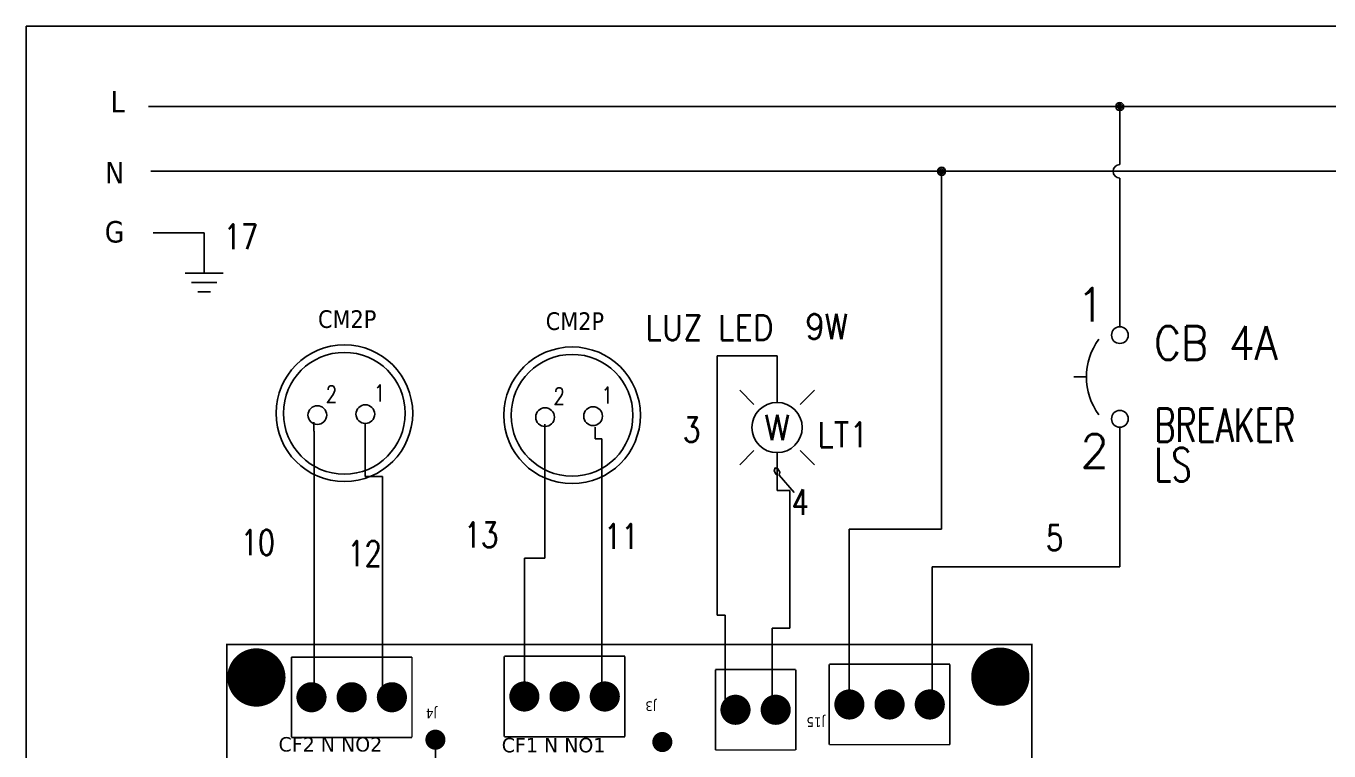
# Model space of a CAD drawing. Header units: millimetres. Extents: x 123.5 to 144.3, y 105.4 to 121.6.
# Drawn here: x 123.51 to 133.23, y 116.18 to 121.59 of the extents above; entities that cross this region are included whole.
import ezdxf
from ezdxf.enums import TextEntityAlignment as Align

# ---------------------------------------------------------------- set-up
doc = ezdxf.new("R2010")
doc.units = ezdxf.units.MM
doc.linetypes.add('HIDDEN2', pattern=[0.1875, 0.125, -0.0625])
for name, color, linetype in [('BLK_12AWG', 7, 'Continuous'), ('DESC', 250, 'Continuous'), ('MISC', 7, 'Continuous'), ('SYMS', 7, 'Continuous'), ('TAGS', 250, 'Continuous'), ('TERMS', 250, 'Continuous'), ('WIREFIXED', 7, 'Continuous'), ('WIRES', 7, 'Continuous')]:
    doc.layers.add(name, color=color, linetype=linetype)
doc.layers.add('WIRENO', color=7, linetype='Continuous', true_color=0x000000)
doc.styles.add('SLDTEXTSTYLE0', font='tahoma.ttf')
doc.styles.get("Standard").update_dxf_attribs({"font": 'tahoma.ttf'})
doc.styles.add('WD', font='romans.shx')

# ---------------------------------------------------------------- blocks, each defined once
blk = doc.blocks.new('WDDOT')
for radius in [0.03, 0.0187, 0.00929]:
    blk.add_circle((0, 0), radius)
blk = doc.blocks.new('VCB1')
at = {"linetype": 'HIDDEN2'}
blk.add_line((-0.1712, 0), (-0.125, 0), dxfattribs=at)
for centre in [(0, 0.1562), (0, -0.1562)]:
    blk.add_circle(centre, 0.0312)
blk.add_arc((0.1094, 0), 0.2344, 143.1301, 216.8699)
at = {"style": 'WD'}
for tag, p, width in [('INST', (0.2188, 0.3883), 0.7), ('LOC', (0.2188, 0.2188), 0.7), ('TAG1', (0.1269, 0.0644), 0.9), ('XREF', (0.1287, -0.09), 0.7), ('DESC1', (0.1287, -0.242), 0.7), ('DESC2', (0.1287, -0.3893), 0.7)]:
    blk.add_attdef(tag, p, '', height=0.125, dxfattribs=dict(at, width=width))
at = {"linetype": 'Continuous', "style": 'WD'}
for tag, height, flags, p in [('TERM01', 0.125, 8, (-0.055, 0.2066)), ('MFG', 0.01, 9, (-0.1421, -0.0881)), ('CAT', 0.01, 9, (-0.1421, -0.0731))]:
    blk.add_attdef(tag, text='', height=height, dxfattribs=dict(at, flags=flags)).set_placement(p, align=Align.RIGHT)
at = {"color": 7, "style": 'WD', "flags": 1}
for tag, p in [('X2TERM01', (0, 0.1875)), ('X8TERM02', (0, -0.1875))]:
    blk.add_attdef(tag, p, '', height=0.0125, dxfattribs=at)
at = {"style": 'WD', "width": 0.7}
blk.add_attdef('RATING1', text='', height=0.125, dxfattribs=at).set_placement((-0.1875, 0.0625), align=Align.RIGHT)
at = {"color": 7, "style": 'WD'}
for tag, p in [('X4LINK', (-0.25, 0)), ('X1LINK', (0, 0))]:
    blk.add_attdef(tag, p, '', height=0.01, dxfattribs=at)
at = {"style": 'WD', "flags": 9}
for tag, p in [('FAMILY', (-0.1421, -0.0365)), ('CONTACT', (-0.1288, -0.1291))]:
    blk.add_attdef(tag, text='', height=0.01, dxfattribs=at).set_placement(p, align=Align.RIGHT)
at = {"linetype": 'Continuous', "style": 'WD', "flags": 9}
blk.add_attdef('ASSYCODE', text='', height=0.01, dxfattribs=at).set_placement((-0.1533, -0.1061), align=Align.CENTER)
at = {"linetype": 'Continuous', "style": 'WD', "flags": 8}
blk.add_attdef('TERM02', text='', height=0.125, dxfattribs=at).set_placement((-0.0407, -0.2134), align=Align.TOP_RIGHT)
blk = doc.blocks.new('EPAD')
at = {"const_width": 0.5}
blk.add_lwpolyline([(-0.25, 0, 1), (0.25, 0, 1)], format="xyb", close=True, dxfattribs=at)
blk = doc.blocks.new('DIELEC_CEGH')
at = {"const_width": 0.008}
for points in [[(130.0548, 110.4251), (134.9154, 110.4251), (134.9154, 114.4301), (130.0548, 114.4301), (130.0548, 110.4251)], [(130.0548, 110.4251), (134.9154, 110.4251), (134.9154, 114.4301), (130.0548, 114.4301), (130.0548, 110.4251)], [(130.0548, 110.4251), (134.9154, 110.4251), (134.9154, 114.4301), (130.0548, 114.4301), (130.0548, 110.4251)], [(134.4532, 114.1093), (134.8532, 114.1093)], [(134.4532, 114.1093), (134.4532, 113.5093)], [(134.4532, 114.1093), (134.8532, 114.1093)], [(134.4532, 114.1093), (134.4532, 113.5093)], [(134.4532, 114.1093), (134.8532, 114.1093)], [(134.4532, 114.1093), (134.4532, 113.5093)], [(134.8532, 113.5093), (134.8532, 114.1093)], [(134.8532, 113.5093), (134.8532, 114.1093)], [(134.8532, 113.5093), (134.8532, 114.1093)], [(134.4532, 113.5093), (134.8532, 113.5093)], [(134.4532, 113.5093), (134.8532, 113.5093)], [(134.4532, 113.5093), (134.8532, 113.5093)], [(134.3422, 113.3927), (134.3922, 113.3927)], [(134.3422, 113.3927), (134.3922, 113.3927)], [(134.3422, 113.3927), (134.3922, 113.3927)], [(134.4571, 113.0502), (134.8571, 113.0502)], [(134.4571, 113.0502), (134.4571, 112.4502)], [(134.4571, 113.0502), (134.8571, 113.0502)], [(134.4571, 113.0502), (134.4571, 112.4502)], [(134.4571, 113.0502), (134.8571, 113.0502)], [(134.4571, 113.0502), (134.4571, 112.4502)], [(134.8571, 112.4502), (134.8571, 113.0502)], [(134.8571, 112.4502), (134.8571, 113.0502)], [(134.8571, 112.4502), (134.8571, 113.0502)], [(134.4571, 112.4502), (134.8571, 112.4502)], [(134.4571, 112.4502), (134.8571, 112.4502)], [(134.4571, 112.4502), (134.8571, 112.4502)], [(134.391, 111.9999), (134.791, 111.9999)], [(134.391, 111.5999), (134.391, 111.9999)], [(134.391, 111.9999), (134.791, 111.9999)], [(134.391, 111.5999), (134.391, 111.9999)], [(134.391, 111.9999), (134.791, 111.9999)], [(134.391, 111.5999), (134.391, 111.9999)], [(134.791, 111.5999), (134.791, 111.9999)], [(134.791, 111.5999), (134.791, 111.9999)], [(134.791, 111.5999), (134.791, 111.9999)], [(134.391, 111.5999), (134.791, 111.5999)], [(134.391, 111.5999), (134.791, 111.5999)], [(134.391, 111.5999), (134.791, 111.5999)], [(134.4174, 111.4334), (134.8174, 111.4334)], [(134.4174, 111.4334), (134.4174, 110.8334)], [(134.4174, 111.4334), (134.8174, 111.4334)], [(134.4174, 111.4334), (134.4174, 110.8334)], [(134.4174, 111.4334), (134.8174, 111.4334)], [(134.4174, 111.4334), (134.4174, 110.8334)], [(134.8174, 110.8334), (134.8174, 111.4334)], [(134.8174, 110.8334), (134.8174, 111.4334)], [(134.8174, 110.8334), (134.8174, 111.4334)], [(134.4174, 110.8334), (134.8174, 110.8334)], [(134.4174, 110.8334), (134.8174, 110.8334)], [(134.4174, 110.8334), (134.8174, 110.8334)]]:
    blk.add_lwpolyline(points, dxfattribs=at)
for p, xscale, yscale in [((134.7516, 114.2833), 0.29, 0.29), ((134.6532, 114.0093), 0.15, 0.15), ((134.6532, 113.8093), 0.15, 0.15), ((134.6532, 113.6093), 0.15, 0.15), ((134.4422, 113.3927), 0.1, 0.1), ((134.6571, 112.9502), 0.15, 0.15), ((134.6571, 112.7502), 0.15, 0.15), ((134.6571, 112.5502), 0.15, 0.15), ((134.4306, 112.2639), 0.1, 0.1), ((134.591, 111.8999), 0.15, 0.15), ((134.591, 111.6999), 0.15, 0.15), ((134.6174, 111.3334), 0.15, 0.15), ((134.6174, 111.1334), 0.15, 0.15), ((134.6174, 110.9334), 0.15, 0.15), ((134.7556, 110.5825), 0.29, 0.29)]:
    blk.add_blockref('EPAD', p, dxfattribs=dict(xscale=xscale, yscale=yscale))
for s, height, rotation, width, p in [('CF2 N NO2', 0.072, 270, 1.111111, (134.3832, 114.1731)), ('CF2 N NO2', 0.072, 270, 1.111111, (134.3832, 114.1731)), ('CF2 N NO2', 0.072, 270, 1.111111, (134.3832, 114.1731)), ('J4', 0.048, 90, 1.041667, (134.5968, 113.3853)), ('J4', 0.048, 90, 1.041667, (134.5968, 113.3853)), ('J4', 0.048, 90, 1.041667, (134.5968, 113.3853)), ('CF1 N NO1', 0.072, 270, 1.111111, (134.3793, 113.0629)), ('CF1 N NO1', 0.072, 270, 1.111111, (134.3793, 113.0629)), ('CF1 N NO1', 0.072, 270, 1.111111, (134.3793, 113.0629)), ('J3', 0.048, 90, 1.041667, (134.6331, 112.2938)), ('J3', 0.048, 90, 1.041667, (134.6331, 112.2938)), ('J3', 0.048, 90, 1.041667, (134.6331, 112.2938)), ('J15', 0.048, 90, 1.041667, (134.554, 111.4549)), ('J15', 0.048, 90, 1.041667, (134.554, 111.4549)), ('J15', 0.048, 90, 1.041667, (134.554, 111.4549))]:
    blk.add_text(s, height=height, rotation=rotation, dxfattribs=dict(width=width)).set_placement(p)
blk = doc.blocks.new('VLT1W')
for p, q in [((-0.1149, 0.1149), (-0.1856, 0.1856)), ((0.1149, 0.1149), (0.1856, 0.1856)), ((-0.1149, -0.1149), (-0.1856, -0.1856)), ((0.1149, -0.1149), (0.1856, -0.1856))]:
    blk.add_line(p, q)
blk.add_circle((0, 0), 0.125)
at = {"linetype": 'Continuous', "style": 'WD'}
for tag, height, flags, p in [('TERM01', 0.125, 8, (-0.0312, 0.2188)), ('CAT', 0.01, 9, (-0.2211, -0.1343)), ('MFG', 0.01, 9, (-0.2211, -0.1494))]:
    blk.add_attdef(tag, text='', height=height, dxfattribs=dict(at, flags=flags)).set_placement(p, align=Align.RIGHT)
at = {"style": 'WD', "flags": 1}
for tag, p in [('X2TERM01', (0, 0.125)), ('X8TERM02', (0, -0.125))]:
    blk.add_attdef(tag, p, '', height=0.0125, dxfattribs=at)
at = {"style": 'WD'}
blk.add_attdef('COLOR', text='', height=0.125, dxfattribs=at).set_placement((0, 0), align=Align.MIDDLE)
for tag, p, width in [('TAG1', (0.2, -0.0979), 0.9), ('DESC1', (-0.256, -0.9315), 0.9), ('WDTAGALT', (-0.25, -1.25), 0.7)]:
    blk.add_attdef(tag, p, '', height=0.125, dxfattribs=dict(at, width=width))
at = {"linetype": 'Continuous', "style": 'WD', "flags": 9}
blk.add_attdef('ASSYCODE', text='', height=0.01, dxfattribs=at).set_placement((-0.2399, -0.0934), align=Align.CENTER)
at = {"style": 'WD', "flags": 9}
blk.add_attdef('FAMILY', text='', height=0.01, dxfattribs=at).set_placement((-0.2191, -0.1166), align=Align.RIGHT)
at = {"style": 'WD'}
for tag, width, p in [('INST', 0.7, (0.2812, -0.1471)), ('LOC', 0.7, (0.2812, -0.3167)), ('DESC2', 0.9, (-0.256, -0.9627))]:
    blk.add_attdef(tag, text='', height=0.125, dxfattribs=dict(at, width=width)).set_placement(p, align=Align.TOP_LEFT)
at = {"linetype": 'Continuous', "style": 'WD', "flags": 8}
blk.add_attdef('TERM02', text='', height=0.125, dxfattribs=at).set_placement((-0.0312, -0.2188), align=Align.TOP_RIGHT)
blk = doc.blocks.new('WD_WNV')
at = {"style": 'WD', "flags": 1}
for tag, p in [('W01USER', (-0.0625, 0.0938)), ('W02USER', (-0.0625, 0.0859)), ('W03USER', (-0.0625, 0.0781)), ('W04USER', (-0.0625, 0.0703)), ('W05USER', (-0.0625, 0.0625)), ('W06USER', (-0.0625, 0.0547)), ('W07USER', (-0.0625, 0.0469)), ('W08USER', (-0.0625, 0.0391)), ('W09USER', (-0.0625, 0.0312)), ('W10USER', (-0.0625, 0.0234))]:
    blk.add_attdef(tag, text='', height=0.005, dxfattribs=at).set_placement(p, align=Align.CENTER)
at = {"linetype": 'Continuous', "style": 'WD', "width": 0.8}
blk.add_attdef('WIRENO', text='', height=0.125, dxfattribs=at).set_placement((-0.05, 0), align=Align.MIDDLE_RIGHT)
blk = doc.blocks.new('WD_WNH')
at = {"linetype": 'Continuous', "style": 'WD', "width": 0.8}
blk.add_attdef('WIRENO', text='', height=0.125, dxfattribs=at).set_placement((0, 0.0625), align=Align.CENTER)
at = {"style": 'WD', "flags": 1}
for tag, p in [('W01USER', (0, 0.0781)), ('W02USER', (0, 0.0703)), ('W03USER', (0, 0.0625)), ('W04USER', (0, 0.0547)), ('W05USER', (0, 0.0469)), ('W06USER', (0, 0.0391)), ('W07USER', (0, 0.0312)), ('W08USER', (0, 0.0234)), ('W09USER', (0, 0.0156)), ('W10USER', (0, 0.0078))]:
    blk.add_attdef(tag, text='', height=0.005, dxfattribs=at).set_placement(p, align=Align.CENTER)
blk = doc.blocks.new('VGND2')
for p, q in [((0.09375, 0), (-0.09375, 0)), ((-0.0625, -0.046875), (0.0625, -0.046875)), ((-0.03125, -0.09375), (0.03125, -0.09375))]:
    blk.add_line(p, q)
at = {"style": 'WD', "flags": 1}
blk.add_attdef('X2TERM01', (0, 0), '', height=0.01, dxfattribs=at)
blk = doc.blocks.new('HT0002')
blk.add_circle((0, 0), 0.0699)
at = {"style": 'WD'}
for tag, p, width in [('INST', (0.0625, 0.4196), 0.7), ('LOC', (0.0625, 0.25), 0.7), ('DESC1', (0.0532, -0.3851), 0.8)]:
    blk.add_attdef(tag, p, '', height=0.125, dxfattribs=dict(at, width=width))
at = {"linetype": 'Continuous', "style": 'WD'}
for tag, p, height, width, flags in [('TERM01', (0.0625, 0.0938), 0.125, 0.8, 8), ('TAGSTRIP', (0.0532, -0.2288), 0.125, 0.9, 8), ('CAT', (0.2132, -0.4063), 0.1094, 0.8, 1), ('DESC2', (0.0532, -0.5413), 0.125, 0.8, 8), ('DESC3', (0.0532, -0.6976), 0.125, 0.8, 8)]:
    blk.add_attdef(tag, p, '', height=height, dxfattribs=dict(at, width=width, flags=flags))
at = {"style": 'WD', "flags": 1}
for tag, p, height in [('X4TERM01', (-0.0699, 0), 0.0125), ('X4TERMDESC01', (-0.0552, -0.0229), 0.025), ('X2TERMDESC01', (-0.006, 0.0287), 0.025), ('STRIPSEQ', (0, 0), 0.00125), ('X2TERM01', (0, 0.0699), 0.0125), ('X2PIN01', (0.0326, 0.0839), 0.0125), ('X1TERMDESC01', (0.0393, 0.007), 0.025), ('X1TERM01', (0.0699, 0), 0.0125), ('X1PIN01', (0.0868, 0.0164), 0.0125), ('X4PIN01', (-0.1138, -0.0375), 0.0125), ('LINKTERM', (0, -0.0019), 0.00125), ('X8TERM01', (0, -0.0699), 0.0125), ('X8TERMDESC01', (0, -0.0535), 0.025), ('X8PIN01', (0.0256, -0.0962), 0.0125)]:
    blk.add_attdef(tag, p, '', height=height, dxfattribs=at)
at = {"style": 'WD', "width": 0.7, "flags": 1}
blk.add_attdef('ASSYCODE', (0.0625, -0.2812), '', height=0.01, dxfattribs=at)
at = {"linetype": 'Continuous', "style": 'WD', "width": 0.8, "flags": 1}
blk.add_attdef('MFG', text='', height=0.1094, dxfattribs=at).set_placement((0.0882, -0.4063), align=Align.RIGHT)
blk = doc.blocks.new('CM2P')
at = {"layer": 'DESC'}
for radius in [0.5099, 0.4542]:
    blk.add_circle((132.8455, 116.8559), radius, dxfattribs=at)
at = {"layer": 'SYMS'}
ref = blk.add_blockref('HT0002', (132.6438, 116.8424), dxfattribs=at)
ref.add_attrib('TERM01', '2', (132.7063, 116.9361), dxfattribs={"layer": 'TERMS', "linetype": 'Continuous', "height": 0.125, "style": 'WD', "width": 0.8, "flags": 8})
ref = blk.add_blockref('HT0002', (133.002, 116.8495), dxfattribs=at)
ref.add_attrib('TERM01', '1', (133.0645, 116.9432), dxfattribs={"layer": 'TERMS', "linetype": 'Continuous', "height": 0.125, "style": 'WD', "width": 0.8, "flags": 8})
at = {"color": 7, "linetype": 'Continuous', "lineweight": 0, "insert": (132.6488, 117.6243), "char_height": 0.13176, "attachment_point": 1, "style": 'SLDTEXTSTYLE0'}
blk.add_mtext('CM2P', dxfattribs=at)

msp = doc.modelspace()

# ---------------------------------------------------------------- linework, layer by layer
at = {"color": 7, "linetype": 'Continuous'}
for p, q in [((144.2555, 121.5905), (123.5055, 121.5905)), ((123.5055, 121.5905), (123.5055, 105.4055))]:
    msp.add_line(p, q, dxfattribs=at)
at = {"layer": 'BLK_12AWG'}
for p, q in [((124.4182, 120.99), (142.7932, 120.99)), ((131.6669, 120.5567), (131.6669, 120.99)), ((124.4378, 120.5067), (142.8128, 120.5067)), ((130.3374, 117.8375), (130.3374, 120.5067)), ((131.6669, 119.3405), (131.6669, 120.4567)), ((129.6484, 116.5873), (129.6484, 117.8375)), ((129.6484, 117.8375), (130.3374, 117.8375))]:
    msp.add_line(p, q, dxfattribs=at)
msp.add_arc((131.6669, 120.5067), 0.05, 90, 270, dxfattribs=at)
at = {"layer": 'WIRENO'}
msp.add_lwpolyline([(129.2366, 118.1109), (129.1251, 118.24), (129.1309, 118.2612), (129.1156, 118.2882), (129.0944, 118.294), (129.0886, 118.2728), (129.1039, 118.2458), (129.1145, 118.2429)], dxfattribs=at)
at = {"layer": 'WIRES'}
for p, q in [((124.4544, 120.0467), (124.8345, 120.0467)), ((124.8345, 120.0467), (124.8345, 119.7481)), ((128.6632, 117.196), (128.6632, 119.1303)), ((128.6632, 119.1303), (129.1097, 119.1303)), ((129.1097, 119.1303), (129.1097, 118.7829)), ((125.654, 118.5682), (125.654, 118.6348)), ((126.0367, 118.2304), (126.0367, 118.6272)), ((127.3762, 117.6205), (127.3762, 118.6201)), ((125.6552, 118.5015), (125.6552, 118.5682)), ((127.7513, 118.51), (127.7513, 118.5972)), ((131.6676, 117.5572), (131.6676, 118.5974)), ((125.6565, 116.587), (125.6565, 118.5015)), ((127.8018, 118.51), (127.7513, 118.51)), ((127.8018, 116.5955), (127.8018, 118.51)), ((129.1097, 118.1265), (129.1097, 118.4079)), ((126.1653, 118.2304), (126.0367, 118.2304)), ((126.1653, 116.587), (126.1653, 118.2304)), ((129.2043, 118.1265), (129.1097, 118.1265)), ((129.2043, 117.0982), (129.2043, 118.1265)), ((127.2252, 117.6205), (127.2252, 116.5955)), ((127.2252, 117.6205), (127.3762, 117.6205)), ((130.2671, 116.5171), (130.2671, 117.5572)), ((130.2671, 117.5572), (131.6676, 117.5572)), ((128.7231, 117.196), (128.6632, 117.196)), ((128.7231, 116.4349), (128.7231, 117.196)), ((129.073, 116.4641), (129.073, 117.0982)), ((129.073, 117.0982), (129.2043, 117.0982))]:
    msp.add_line(p, q, dxfattribs=at)

# ---------------------------------------------------------------- block references
at = {"layer": 'DESC'}
for p in [(-6.9648, 1.8459), (-5.2656, 1.8306)]:
    msp.add_blockref('CM2P', p, dxfattribs=at)
at = {"layer": 'DESC', "xscale": 1.5, "yscale": 1.5, "zscale": 1.5, "rotation": 90}
msp.add_blockref('DIELEC_CEGH', (296.6493, -85.397), dxfattribs=at)
at = {"layer": 'SYMS'}
for p in [(131.6669, 120.99), (130.3374, 120.5067)]:
    msp.add_blockref('WDDOT', p, dxfattribs=at)
at = {"layer": 'SYMS', "xscale": 1.5, "yscale": 1.5, "zscale": 1.5}
msp.add_blockref('VGND2', (124.8345, 119.7481), dxfattribs=at)
at = {"layer": 'SYMS'}
ref = msp.add_blockref('VCB1', (131.6676, 118.9724), dxfattribs=dict(at, xscale=2, yscale=2, zscale=2))
ref.add_attrib('DESC2', 'LS', (131.925, 118.1937), dxfattribs={"layer": 'DESC', "height": 0.25, "style": 'WD', "width": 0.7})
ref.add_attrib('DESC1', 'BREAKER', (131.925, 118.4884), dxfattribs={"layer": 'DESC', "height": 0.25, "style": 'WD', "width": 0.7})
ref.add_attrib('TAG1', 'CB 4A', (131.9215, 119.1011), dxfattribs={"layer": 'TAGS', "height": 0.25, "style": 'WD', "width": 0.9})
ref.add_attrib('TERM02', '2', dxfattribs={"layer": 'TERMS', "linetype": 'Continuous', "height": 0.25, "style": 'WD', "flags": 8}).set_placement((131.5862, 118.5455), align=Align.TOP_RIGHT)
ref.add_attrib('TERM01', '1', dxfattribs={"layer": 'TERMS', "linetype": 'Continuous', "height": 0.25, "style": 'WD', "flags": 8}).set_placement((131.5577, 119.3856), align=Align.RIGHT)
ref = msp.add_blockref('VLT1W', (129.1097, 118.5954), dxfattribs=dict(at, xscale=1.5, yscale=1.5, zscale=1.5))
ref.add_attrib('TAG1', 'LT1', (129.4097, 118.4485), dxfattribs={"layer": 'TAGS', "height": 0.1875, "style": 'WD', "width": 0.9})
ref.add_attrib('DESC2', '9W', dxfattribs={"layer": 'DESC', "height": 0.1875, "style": 'WD', "width": 0.9}).set_placement((129.3199, 119.4428), align=Align.TOP_LEFT)
ref.add_attrib('DESC1', 'LUZ LED', (128.1266, 119.2469), dxfattribs={"layer": 'DESC', "height": 0.1875, "style": 'WD', "width": 0.9})
ref.add_attrib('COLOR', 'W', dxfattribs={"layer": 'MISC', "height": 0.1875, "style": 'WD'}).set_placement((129.1097, 118.5954), align=Align.MIDDLE)
at = {"layer": 'WIREFIXED'}
ref = msp.add_blockref('WD_WNV', (127.1045, 117.7944), dxfattribs=dict(at, xscale=1.5, yscale=1.5, zscale=1.5))
ref.add_attrib('WIRENOF', '13', dxfattribs={"linetype": 'Continuous', "height": 0.1875, "style": 'WD', "width": 0.8}).set_placement((127.0295, 117.7944), align=Align.MIDDLE_RIGHT)
ref = msp.add_blockref('WD_WNH', (127.9468, 117.5957), dxfattribs=dict(at, xscale=1.5, yscale=1.5, zscale=1.5))
ref.add_attrib('WIRENOF', '11', dxfattribs={"linetype": 'Continuous', "height": 0.1875, "style": 'WD', "width": 0.8}).set_placement((127.9468, 117.6894), align=Align.CENTER)
ref = msp.add_blockref('WD_WNH', (125.2351, 117.55), dxfattribs=dict(at, xscale=1.5, yscale=1.5, zscale=1.5))
ref.add_attrib('WIRENOF', '10', dxfattribs={"linetype": 'Continuous', "height": 0.1875, "style": 'WD', "width": 0.8}).set_placement((125.2351, 117.6438), align=Align.CENTER)
ref = msp.add_blockref('WD_WNH', (125.2812, 117.4678), dxfattribs=dict(at, xscale=1.5, yscale=1.5, zscale=1.5))
ref.add_attrib('WIRENOF', '12', dxfattribs={"linetype": 'Continuous', "height": 0.1875, "style": 'WD', "width": 0.8}).set_placement((126.0312, 117.5615), align=Align.CENTER)
at = {"layer": 'WIRENO'}
ref = msp.add_blockref('WD_WNV', (125.0004, 120.2487), dxfattribs=dict(at, xscale=1.5, yscale=1.5, zscale=1.5))
ref.add_attrib('WIRENO', '17', dxfattribs={"linetype": 'Continuous', "height": 0.1875, "style": 'WD', "width": 0.8}).set_placement((125.2374, 120.0199), align=Align.MIDDLE_RIGHT)
ref = msp.add_blockref('WD_WNH', (128.7923, 120.3814), dxfattribs=dict(at, xscale=1.5, yscale=1.5, zscale=1.5))
ref.add_attrib('WIRENO', '3', dxfattribs={"linetype": 'Continuous', "height": 0.1875, "style": 'WD', "width": 0.8}).set_placement((128.4724, 118.4298), align=Align.BOTTOM_CENTER)
ref = msp.add_blockref('WD_WNV', (129.1097, 118.2672), dxfattribs=dict(at, xscale=1.5, yscale=1.5, zscale=1.5))
ref.add_attrib('WIRENO', '4', dxfattribs={"linetype": 'Continuous', "height": 0.1875, "style": 'WD', "width": 0.8}).set_placement((129.3466, 118.0383), align=Align.MIDDLE_RIGHT)
ref = msp.add_blockref('WD_WNV', (131.0076, 118.0017), dxfattribs=dict(at, xscale=1.5, yscale=1.5, zscale=1.5))
ref.add_attrib('WIRENO', '5', dxfattribs={"linetype": 'Continuous', "height": 0.1875, "style": 'WD', "width": 0.8}).set_placement((131.2445, 117.7728), align=Align.MIDDLE_RIGHT)

# ---------------------------------------------------------------- texts
at = {"char_height": 0.16, "attachment_point": 1}
for s, insert in [('L', (124.136, 121.1072)), ('N', (124.0959, 120.5766)), ('G', (124.0929, 120.1356))]:
    msp.add_mtext_dynamic_manual_height_columns(s, width=0.371937, gutter_width=0.05, heights=[0], dxfattribs=dict(at, insert=insert))

doc.saveas('drawing.dxf')
